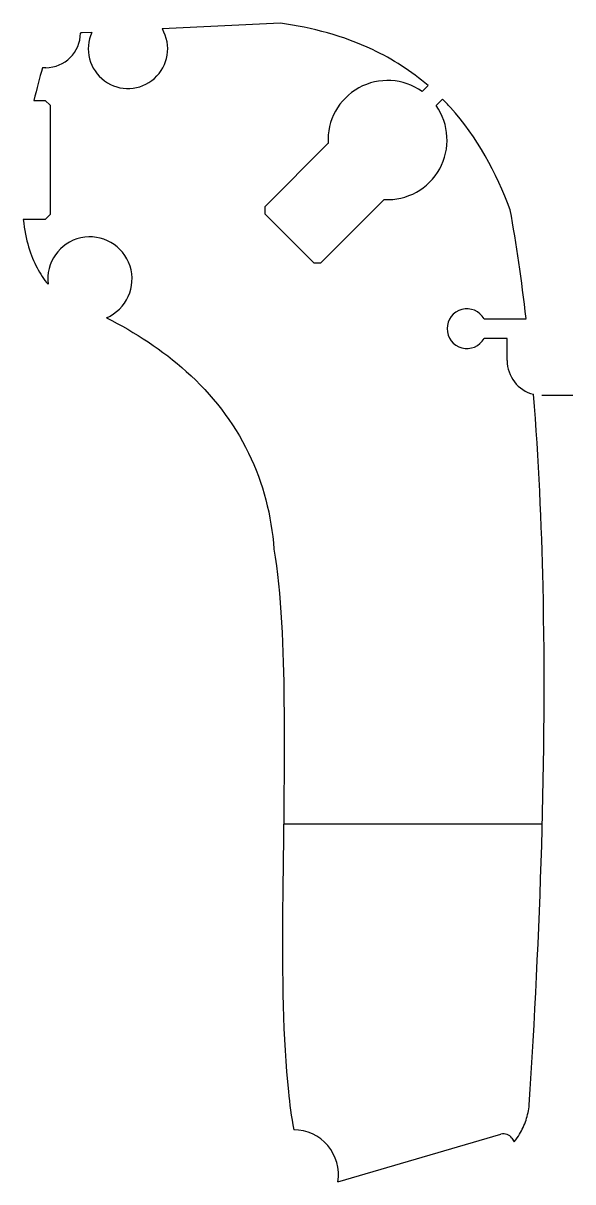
# Model space of a CAD drawing. Header units: millimetres. Extents: x -35 to 20, y -53 to 64.
import ezdxf

# ---------------------------------------------------------------- set-up
doc = ezdxf.new("R2010")
doc.units = ezdxf.units.MM

msp = doc.modelspace()

# ---------------------------------------------------------------- linework, layer by layer
for p, q in [((-28.35, 63.05, 1.8), (-29.34, 63.01, 1.8)), ((-9.34, 63.98, 1.8), (-21.25, 63.4, 1.8)), ((-33, 59.5, 1.8), (-33.33, 59.5, 1.8)), ((4.93, 57.1, 1.8), (5.53, 57.7, 1.8)), ((-34.19, 56.21, 1.8), (-33.05, 56.21, 1.8)), ((-32.55, 55.71, 1.8), (-33.05, 56.21, 1.8)), ((6.99, 56.33, 1.8), (6.34, 55.69, 1.8)), ((-32.55, 55.71, 1.8), (-32.55, 44.71, 1.8)), ((-10.92, 45.49, 1.8), (-4.54, 51.88, 1.8)), ((1.12, 46.22, 1.8), (-5.27, 39.84, 1.8)), ((-33.05, 44.21, 1.8), (-32.55, 44.71, 1.8)), ((-10.92, 45.49, 1.8), (-10.92, 44.79, 1.8)), ((-5.97, 39.84, 1.8), (-10.92, 44.79, 1.8)), ((-33.05, 44.21, 1.8), (-35.27, 44.21, 1.8)), ((-5.97, 39.84, 1.8), (-5.27, 39.84, 1.8)), ((11.18, 34.21, 1.8), (15.41, 34.21, 1.8)), ((13.5, 32.21, 1.8), (11.18, 32.21, 1.8)), ((13.5, 30, 1.8), (13.5, 32.21, 1.8)), ((17, 26.5, 1.8), (20.12, 26.5, 1.8)), ((-9.02, -16.68, 1.8), (17.04, -16.68, 1.8)), ((-3.56, -52.74, 1.8), (12.87, -47.94, 1.8)), ((13.98, -48.34, 1.8), (14.22, -48.71, 1.8))]:
    msp.add_line(p, q)
for centre, radius, start, end in [((-24.71, 61.4, 1.8), 4, 155.6105, 29.9855), ((-33, 63, 1.8), 3.5, 270, 359.8846), ((1.45, 52.21, 1.8), 6, 54.5941, 183.1897), ((1.45, 52.21, 1.8), 6, 266.8103, 35.4059), ((-28.55, 38.21, 1.8), 4.25, 293.1931, 187.1721), ((9.45, 33.21, 1.8), 2, 30, 330), ((17, 30, 1.8), 3.5, 180, 256.0531), ((-8, -52, 1.8), 4.5, 90, 90.0524), ((-8, -52, 1.8), 4.5, 350.5874, 90), ((13.15, -48.9, 1.8), 1, 33.5492, 106.2789)]:
    msp.add_arc(centre, radius, start, end)
for centre, major_axis, ratio, start_param, end_param in [((-22.2, 58.01, 1.8), (10.41, -3.43), 0.354441, 2.437899, 2.458361), ((-122.13, -357.71, 1.8), (-116.91, -437.04), 0.173517, 2.727432, 2.787453)]:
    msp.add_ellipse(centre, major_axis=major_axis, ratio=ratio, start_param=start_param, end_param=end_param)
for points, knots in [([(5.53, 57.7, 1.8), (3.84, 59.15, 1.8), (1.98, 60.35, 1.8), (-2.99, 62.7, 1.8), (-6.14, 63.54, 1.8), (-9.34, 63.98, 1.8)], [1.56969, 1.56969, 1.56969, 1.56969, 2.248032, 2.248032, 3.215878, 3.215878, 3.215878, 3.215878]), ([(13.82, 45.17, 1.8), (12.42, 48.93, 1.8), (10.48, 52.5, 1.8), (7.53, 55.78, 1.8), (7.26, 56.06, 1.8), (6.99, 56.33, 1.8)], [0.046768, 0.046768, 0.046768, 0.046768, 1.250441, 1.250441, 1.366957, 1.366957, 1.366957, 1.366957]), ([(-35.27, 44.21, 1.8), (-35.03, 42.12, 1.8), (-34.52, 40.55, 1.8), (-33.56, 38.75, 1.8), (-33.2, 38.19, 1.8), (-32.76, 37.68, 1.8)], [1.4038452, 1.4038452, 1.4038452, 1.4038452, 1.9652973, 1.9652973, 2.2421138, 2.2421138, 2.2421138, 2.2421138]), ([(-26.87, 34.3, 1.8), (-23.98, 32.84, 1.8), (-21.24, 31.07, 1.8), (-16.23, 26.56, 1.8), (-14.09, 23.83, 1.8), (-11.08, 17.63, 1.8), (-10.25, 14.38, 1.8), (-10, 11, 1.8)], [0.560876, 0.560876, 0.560876, 0.560876, 1.529407, 1.529407, 2.582996, 2.582996, 3.60018, 3.60018, 3.60018, 3.60018]), ([(15.73, -44.99, 1.8), (16.83, -27.97, 1.8), (17.51, -9.78, 1.8), (16.98, 13.5, 1.8), (16.69, 20.07, 1.8), (16.16, 26.6, 1.8)], [0.010865, 0.010865, 0.010865, 0.010865, 5.12802, 5.12802, 6.99002, 6.99002, 6.99002, 6.99002]), ([(-10, 11, 1.8), (-9.26, 6.77, 1.8), (-9.05, 0.6, 1.8), (-8.81, -17.98, 1.8), (-9.67, -33.14, 1.8), (-8.42, -44.85, 1.8), (-8.25, -46.18, 1.8), (-8, -47.5, 1.8)], [0.034663, 0.034663, 0.034663, 0.034663, 1.293844, 1.293844, 4.853403, 4.853403, 5.258684, 5.258684, 5.258684, 5.258684]), ([(-10, 11, 1.8), (-9.26, 6.77, 1.8), (-9.05, 0.6, 1.8), (-8.81, -17.98, 1.8), (-9.67, -33.14, 1.8), (-8.42, -44.85, 1.8), (-8.25, -46.18, 1.8), (-8, -47.5, 1.8)], [0.034663, 0.034663, 0.034663, 0.034663, 1.293844, 1.293844, 4.853403, 4.853403, 5.258684, 5.258684, 5.258684, 5.258684]), ([(14.22, -48.71, 1.8), (14.43, -48.44, 1.8), (14.61, -48.18, 1.8), (15.02, -47.49, 1.8), (15.24, -47.02, 1.8), (15.57, -46.02, 1.8), (15.68, -45.51, 1.8), (15.73, -44.99, 1.8)], [0.7531133, 0.7531133, 0.7531133, 0.7531133, 0.8232722, 0.8232722, 0.9535086, 0.9535086, 1.0825495, 1.0825495, 1.0825495, 1.0825495])]:
    msp.add_open_spline(points, degree=3, knots=knots)
msp.add_open_spline([(-33.33, 59.5, 1.8), (-33.62, 58.47, 1.8), (-33.91, 57.37, 1.8), (-34.19, 56.21, 1.8)], degree=3)

doc.saveas('drawing.dxf')
